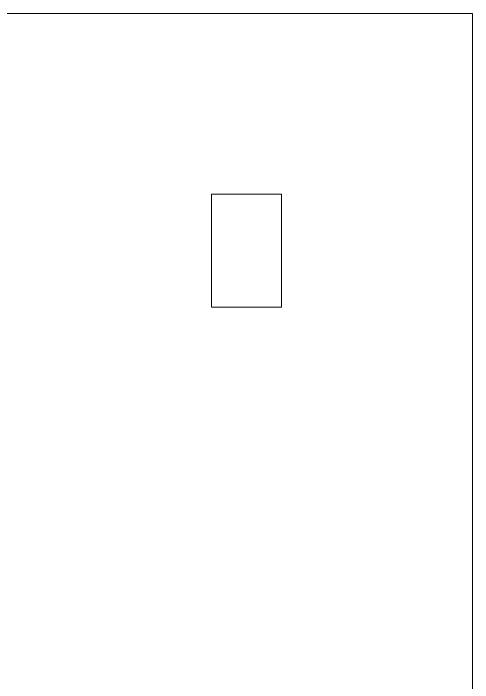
# Model space of a CAD drawing. Header units: centimetres. Extents: x -6.9 to 7.4, y -14.4 to 14.5.
# Drawn here: x -0.959 to 1.073, y 1.7 to 4.663 of the extents above; entities that cross this region are included whole.
import ezdxf

# ---------------------------------------------------------------- set-up
doc = ezdxf.new("R2010")
doc.units = ezdxf.units.CM
doc.header["$MEASUREMENT"] = 0
doc.layers.add('Layer 1', color=7, linetype='Continuous')

msp = doc.modelspace()

# ---------------------------------------------------------------- linework, layer by layer
at = {"layer": 'Layer 1', "lineweight": 20}
for points, knots in [([(-4.14742, 4.66301), (-4.14742, 4.66301), (-6.92712, 4.66301), (-6.92712, 4.66301), (-6.92712, 4.66301), (-6.92712, 4.66301), (-6.92712, -1.33699), (-6.92712, -1.33699), (-6.92712, -1.33699), (-6.92712, -1.33699), (-6.08212, -1.33699), (-6.08212, -1.33699), (-6.08212, -1.33699), (-6.08212, -1.33699), (-6.08212, 1.16176), (-6.08212, 1.16176), (-6.08212, 1.16176), (-6.08212, 1.16176), (-5.77212, 1.16176), (-5.77212, 1.16176), (-5.77212, 1.16176), (-5.77212, 1.16176), (-5.77212, -1.33699), (-5.77212, -1.33699), (-5.77212, -1.33699), (-5.77212, -1.33699), (-0.08212, -1.33699), (-0.08212, -1.33699), (-0.08212, -1.33699), (-0.08212, -1.33699), (-0.08212, 1.16177), (-0.08212, 1.16177), (-0.08212, 1.16177), (-0.08212, 1.16177), (0.22788, 1.16177), (0.22788, 1.16177), (0.22788, 1.16177), (0.22788, 1.16177), (0.22788, -1.33699), (0.22788, -1.33699), (0.22788, -1.33699), (0.22788, -1.33699), (1.07288, -1.33699), (1.07288, -1.33699), (1.07288, -1.33699), (1.07288, -1.33699), (1.07288, 4.66301), (1.07288, 4.66301), (1.07288, 4.66301), (1.07288, 4.66301), (-1.70686, 4.66301), (-1.70686, 4.66301), (-1.70686, 4.66301), (-2.037, 4.38603), (-2.46263, 4.21301), (-2.92717, 4.21301), (-2.92717, 4.21301), (-3.39171, 4.21301), (-3.81729, 4.38603), (-4.14742, 4.66301)], [0, 0, 0, 0, 0.0666667, 0.0666667, 0.0666667, 0.0666667, 0.1333333, 0.1333333, 0.1333333, 0.1333333, 0.2, 0.2, 0.2, 0.2, 0.2666667, 0.2666667, 0.2666667, 0.2666667, 0.3333333, 0.3333333, 0.3333333, 0.3333333, 0.4, 0.4, 0.4, 0.4, 0.4666667, 0.4666667, 0.4666667, 0.4666667, 0.5333333, 0.5333333, 0.5333333, 0.5333333, 0.6, 0.6, 0.6, 0.6, 0.6666667, 0.6666667, 0.6666667, 0.6666667, 0.7333333, 0.7333333, 0.7333333, 0.7333333, 0.8, 0.8, 0.8, 0.8, 0.8666667, 0.8666667, 0.8666667, 0.8666667, 0.9333333, 0.9333333, 0.9333333, 0.9333333, 1, 1, 1, 1]), ([(-0.08212, 3.86301), (-0.08212, 3.86301), (0.22788, 3.86301), (0.22788, 3.86301), (0.22788, 3.86301), (0.22788, 3.86301), (0.22788, 3.36301), (0.22788, 3.36301), (0.22788, 3.36301), (0.22788, 3.36301), (-0.08212, 3.36301), (-0.08212, 3.36301), (-0.08212, 3.36301), (-0.08212, 3.36301), (-0.08212, 3.86301), (-0.08212, 3.86301)], [0, 0, 0, 0, 0.25, 0.25, 0.25, 0.25, 0.5, 0.5, 0.5, 0.5, 0.75, 0.75, 0.75, 0.75, 1, 1, 1, 1])]:
    msp.add_open_spline(points, degree=3, knots=knots, dxfattribs=at)

doc.saveas('drawing.dxf')
